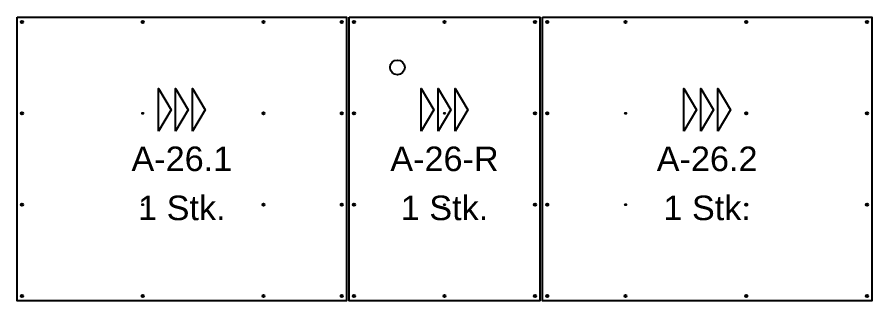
# Model space of a CAD drawing. Header units: millimetres. Extents: x 3800000 to 6300000, y 450000 to 1350000.
# Drawn here: x 5456505 to 5459995, y 905458 to 906615 of the extents above; entities that cross this region are included whole.
import ezdxf

# ---------------------------------------------------------------- set-up
doc = ezdxf.new("R2010")
doc.units = ezdxf.units.MM
for name, color, linetype, true_color in [('ANSICHT Paneel Verlegerichtung', 1, 'Continuous', 0xff0000), ('Bohr', 3, 'Continuous', 0x00ff00), ('Outside', 2, 'Continuous', 0xffff00), ('TXT', 7, 'Continuous', 0xffffff)]:
    doc.layers.add(name, color=color, linetype=linetype, true_color=true_color)
doc.styles.add('Arial Regular', font='arial.ttf')

msp = doc.modelspace()

# ---------------------------------------------------------------- linework, layer by layer
at = {"layer": 'ANSICHT Paneel Verlegerichtung'}
for points in [[(5457082.2, 906150.6), (5457082.2, 906324.2), (5457134.3, 906237.4)], [(5457151.6, 906150.6), (5457151.6, 906324.2), (5457203.7, 906237.4)], [(5457221.1, 906150.6), (5457221.1, 906324.2), (5457273.1, 906237.4)], [(5458154.5, 906150.6), (5458154.5, 906324.2), (5458206.6, 906237.4)], [(5458224, 906150.6), (5458224, 906324.2), (5458276, 906237.4)], [(5458293.4, 906150.6), (5458293.4, 906324.2), (5458345.5, 906237.4)], [(5459226.9, 906150.6), (5459226.9, 906324.2), (5459278.9, 906237.4)], [(5459296.3, 906150.6), (5459296.3, 906324.2), (5459348.4, 906237.4)], [(5459365.7, 906150.6), (5459365.7, 906324.2), (5459417.8, 906237.4)]]:
    msp.add_lwpolyline(points, close=True, dxfattribs=at)
at = {"layer": 'Bohr', "linetype": 'ByBlock', "lineweight": -2}
for centre, radius in [((5456525, 906595), 4.25), ((5457017.9, 906595), 4.25), ((5457510.7, 906595), 4.25), ((5457830.4, 906595), 4.25), ((5457880.4, 906595), 4.25), ((5458250, 906595), 4.25), ((5458619.6, 906595), 4.25), ((5458669.6, 906595), 4.25), ((5458989.3, 906595), 4.25), ((5459482.1, 906595), 4.25), ((5459975, 906595), 4.25), ((5456525, 906222.8), 4.25), ((5457017.9, 906222.8), 2.55), ((5457510.7, 906222.8), 4.25), ((5457830.4, 906222.8), 4.25), ((5457880.4, 906222.8), 4.25), ((5458250, 906222.8), 2.55), ((5458619.6, 906222.8), 4.25), ((5458669.6, 906222.8), 4.25), ((5458989.3, 906222.8), 2.55), ((5459482.1, 906222.8), 4.25), ((5459975, 906222.8), 4.25), ((5456525, 905850.6), 4.25), ((5457017.9, 905850.6), 2.55), ((5457510.7, 905850.6), 4.25), ((5457830.4, 905850.6), 4.25), ((5457880.4, 905850.6), 4.25), ((5458250, 905850.6), 2.55), ((5458619.6, 905850.6), 4.25), ((5458669.6, 905850.6), 4.25), ((5458989.3, 905850.6), 2.55), ((5459482.1, 905850.6), 4.25), ((5459975, 905850.6), 4.25), ((5456525, 905478.3), 4.25), ((5457017.9, 905478.3), 4.25), ((5457510.7, 905478.3), 4.25), ((5457830.4, 905478.3), 4.25), ((5457880.4, 905478.3), 4.25), ((5458250, 905478.3), 4.25), ((5458619.6, 905478.3), 4.25), ((5458669.6, 905478.3), 4.25), ((5458989.3, 905478.3), 4.25), ((5459482.1, 905478.3), 4.25), ((5459975, 905478.3), 4.25)]:
    msp.add_circle(centre, radius, dxfattribs=at)
at = {"layer": 'Outside', "linetype": 'ByBlock', "lineweight": -2}
for points in [[(5456505, 906615), (5457850.4, 906615), (5457850.4, 905458.3), (5456505, 905458.3)], [(5457860.4, 906615), (5458639.6, 906615), (5458639.6, 905458.3), (5457860.4, 905458.3)], [(5458649.6, 906615), (5459995, 906615), (5459995, 905458.3), (5458649.6, 905458.3)]]:
    msp.add_lwpolyline(points, close=True, dxfattribs=at)
at = {"layer": 'Outside'}
msp.add_circle((5458057.8, 906410), 30, dxfattribs=at)

# ---------------------------------------------------------------- texts
at = {"layer": 'TXT', "char_height": 100, "attachment_point": 5, "style": 'Arial Regular'}
for s, insert, width in [('A-26.1', (5457177.6, 906036.7), 969.565), ('A-26-R', (5458249.9, 906036.7), 1078.261), ('A-26.2', (5459322.2, 906036.7), 1005.435), ('1 Stk.', (5457177.7, 905836.7), 857.609), ('1 Stk.', (5458250, 905836.7), 857.609), ('1 Stk.', (5459322.3, 905836.7), 857.609)]:
    msp.add_mtext(s, dxfattribs=dict(at, insert=insert, width=width))

doc.saveas('drawing.dxf')
